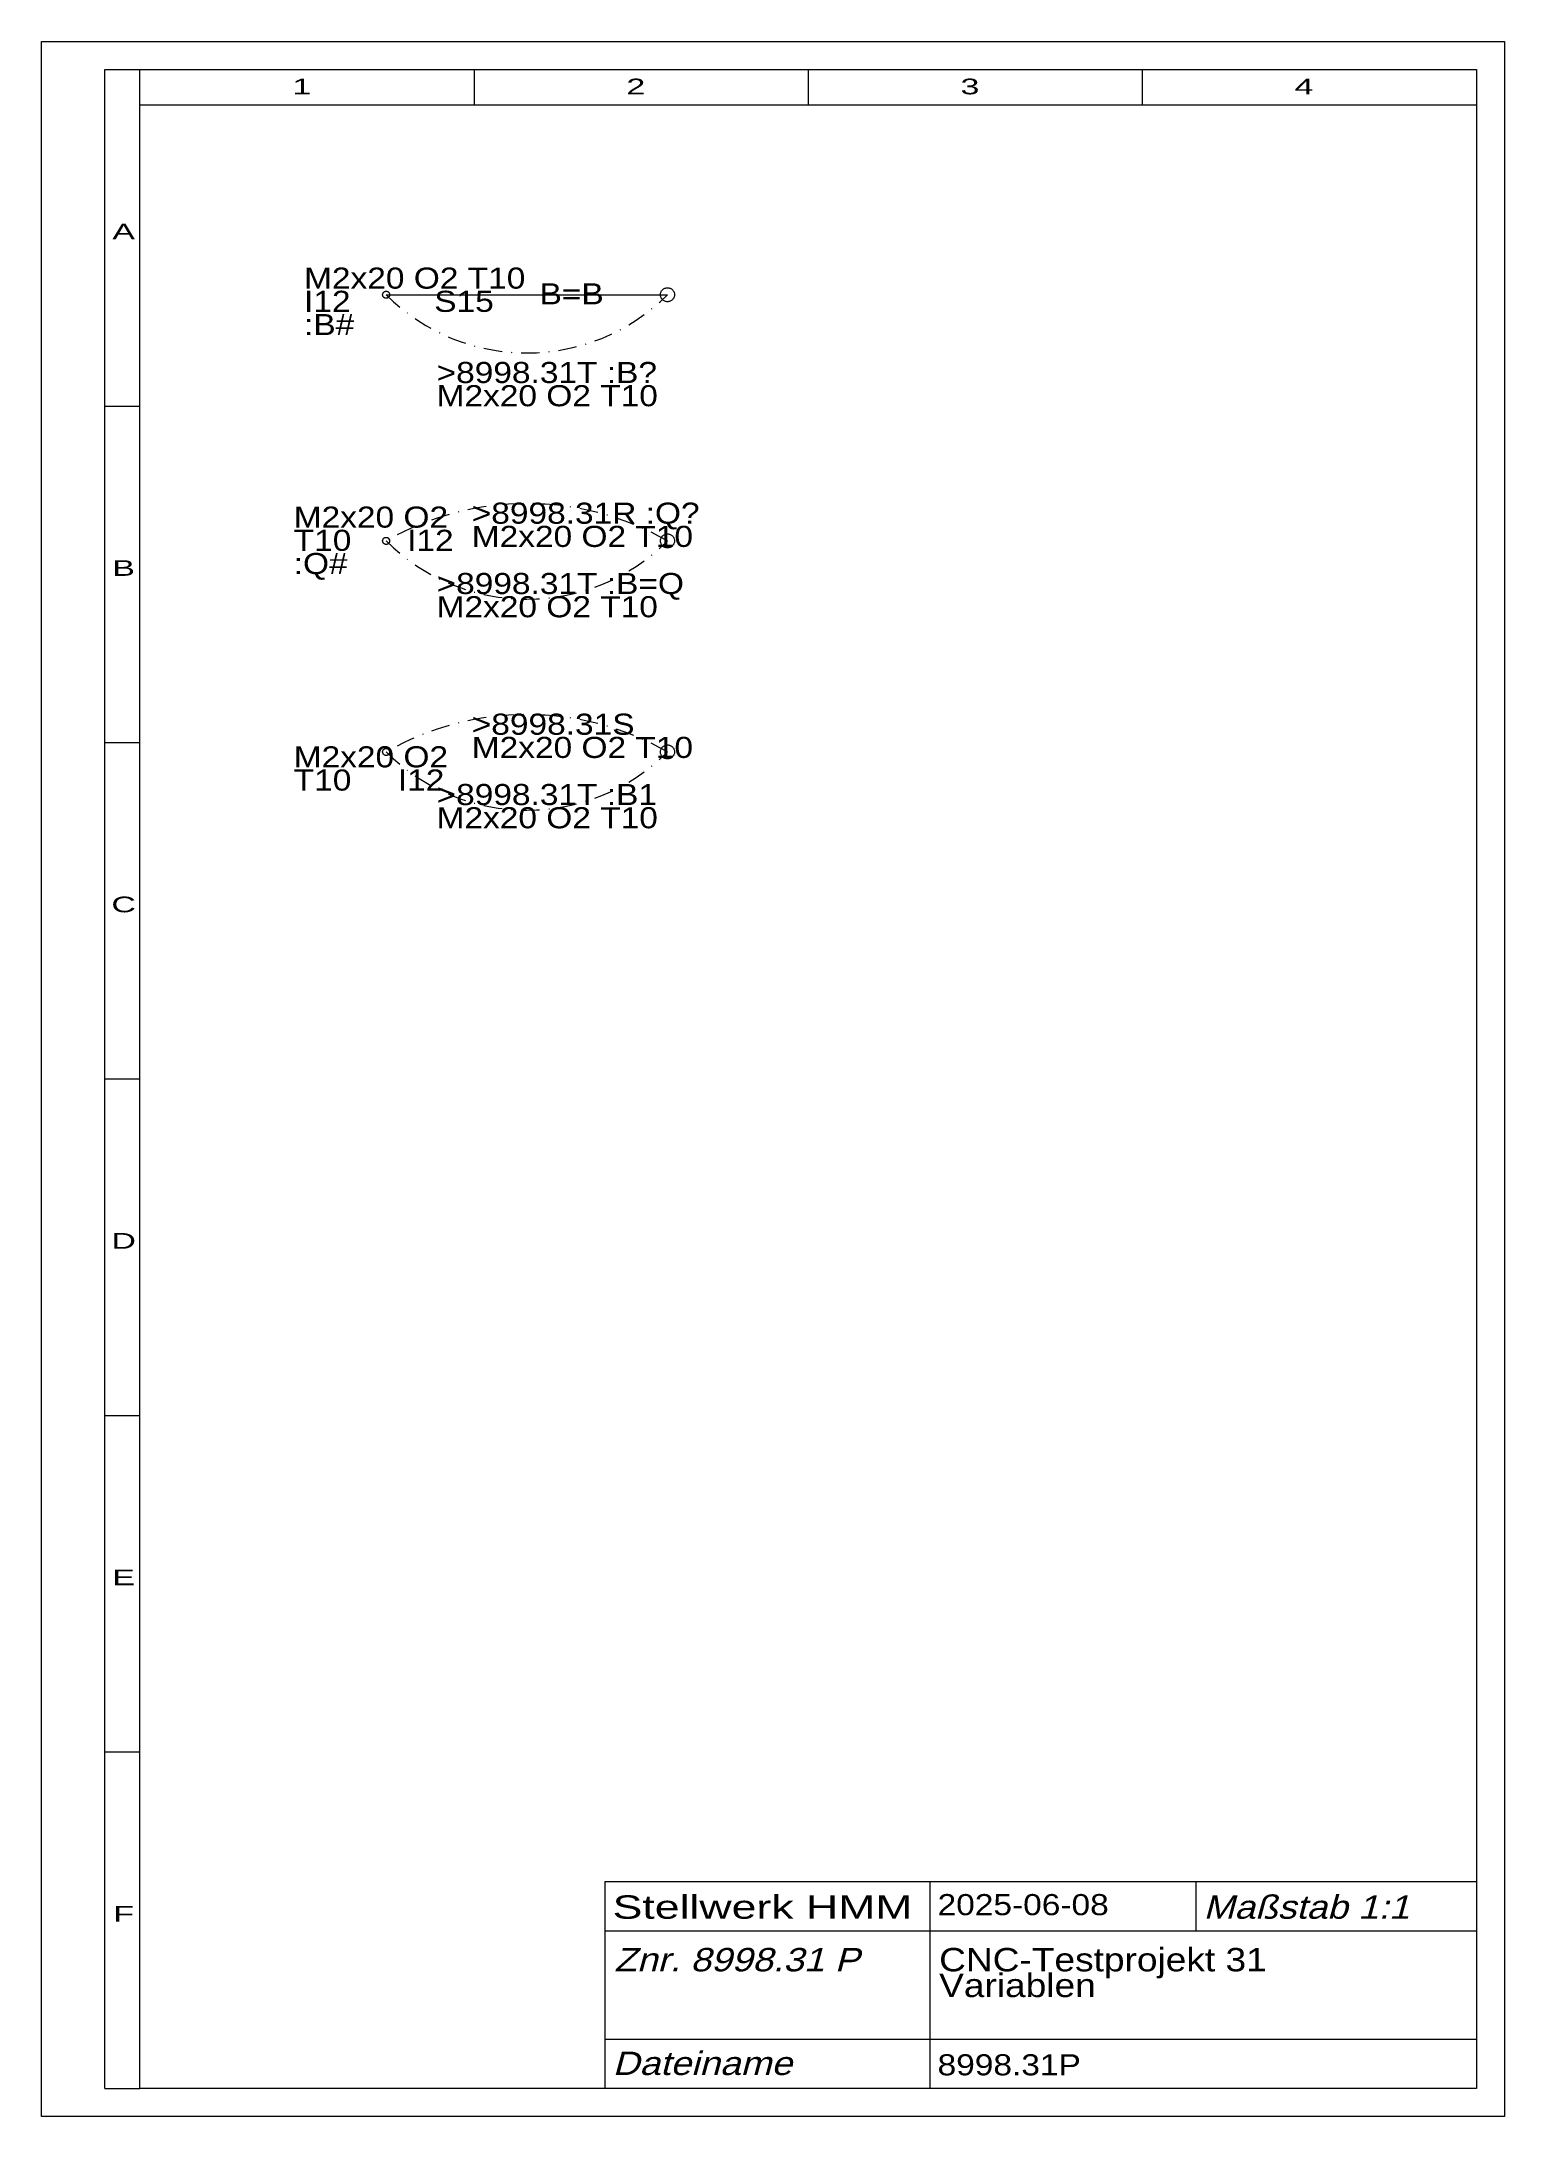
# Model space of a CAD drawing. Extents: x 1 to 209, y 1 to 296.
import ezdxf
from ezdxf.enums import TextEntityAlignment as Align

# ---------------------------------------------------------------- set-up
doc = ezdxf.new("R2010")
doc.units = 0
doc.header["$LTSCALE"] = 5.25
for name, pattern in [('DASHDOT', [1, 0.5, -0.25, 0, -0.25]), ('DASHED', [0.75, 0.5, -0.25]), ('PHANTOM', [2.5, 1.25, -0.25, 0.25, -0.25, 0.25, -0.25])]:
    doc.linetypes.add(name, pattern=pattern)
for name, color, linetype, lineweight in [('8998_31R', 11, 'CONTINUOUS', 13), ('8998_31S', 230, 'CONTINUOUS', 13), ('8998_31T', 190, 'CONTINUOUS', 13), ('8998___', 114, 'CONTINUOUS', 0), ('BESCHRIFTUNG0', 7, 'CONTINUOUS', 25), ('STANDARD', 7, 'CONTINUOUS', 0)]:
    doc.layers.add(name, color=color, linetype=linetype, lineweight=lineweight)
doc.styles.add('Arial', font='arial.ttf')

msp = doc.modelspace()

# ---------------------------------------------------------------- linework, layer by layer
at = {"layer": '8998_31R', "linetype": 'PHANTOM'}
for centre, radius in [((50, 225), 0.5), ((90, 225), 1)]:
    msp.add_circle(centre, radius, dxfattribs=at)
at = {"layer": '8998_31R', "linetype": 'DASHDOT'}
msp.add_arc((70, 245), 28.28, 225, 315, dxfattribs=at)
at = {"layer": '8998_31S', "linetype": 'PHANTOM'}
for centre, radius in [((50, 195), 0.5), ((90, 195), 1)]:
    msp.add_circle(centre, radius, dxfattribs=at)
at = {"layer": '8998_31S', "linetype": 'DASHDOT'}
msp.add_arc((70, 215), 28.28, 225, 315, dxfattribs=at)
at = {"layer": '8998_31T'}
msp.add_line((50, 260), (90, 260), dxfattribs=at)
at = {"layer": '8998_31T', "linetype": 'PHANTOM'}
for centre, radius in [((50, 260), 0.5), ((90, 260), 1)]:
    msp.add_circle(centre, radius, dxfattribs=at)
at = {"layer": '8998___', "linetype": 'DASHDOT'}
for centre, radius, start, end in [((70, 280), 28.28, 225, 315), ((70, 190), 40.31, 60.2551, 119.7449), ((70, 160), 40.31, 60.2551, 119.7449)]:
    msp.add_arc(centre, radius, start, end, dxfattribs=at)
at = {"layer": 'STANDARD'}
for p, q in [((1, 1), (1, 296)), ((1, 296), (209, 296)), ((209, 296), (209, 1)), ((10, 5), (10, 292)), ((10, 292), (15, 292)), ((15, 292), (205, 292)), ((15, 287), (15, 292)), ((62.5, 292), (62.5, 287)), ((110, 292), (110, 287)), ((157.5, 292), (157.5, 287)), ((205, 292), (205, 287)), ((15, 287), (205, 287)), ((15, 5), (15, 287)), ((205, 287), (205, 5)), ((10, 244.17), (15, 244.17)), ((10, 196.33), (15, 196.33)), ((205, 182.12), (205, 5.12)), ((10, 148.5), (15, 148.5)), ((10, 100.67), (15, 100.67)), ((10, 52.83), (15, 52.83)), ((10, 5), (15, 5)), ((205, 5), (15, 5)), ((209, 1), (1, 1))]:
    msp.add_line(p, q, dxfattribs=at)
at = {"layer": 'STANDARD', "lineweight": 0}
for p, q in [((81.11, 34.4), (205, 34.4)), ((81.11, 34.4), (81.11, 5)), ((127.31, 34.4), (127.31, 5)), ((165.11, 34.4), (165.11, 27.4)), ((81.11, 27.4), (205, 27.4)), ((81.11, 12), (205, 12))]:
    msp.add_line(p, q, dxfattribs=at)

# ---------------------------------------------------------------- texts
at = {"layer": '8998_31R', "char_height": 3, "attachment_point": 7, "line_spacing_factor": 0.66, "style": 'Arial'}
for s, insert in [('\\W1.135076;M2x20 O2\\PT10      I12\\P:Q#', (36.86, 219.46)), ('\\W1.135102;>8998.31T :B=Q\\PM2x20 O2 T10', (57.17, 214.1))]:
    msp.add_mtext(s, dxfattribs=dict(at, insert=insert))
at = {"layer": '8998_31S', "char_height": 3, "attachment_point": 7, "line_spacing_factor": 0.66, "style": 'Arial'}
for s, insert in [('\\W1.135076;M2x20 O2\\PT10     I12\\P', (36.86, 189.46)), ('\\W1.135110;>8998.31T :B1\\PM2x20 O2 T10', (57.17, 184.1))]:
    msp.add_mtext(s, dxfattribs=dict(at, insert=insert))
at = {"layer": '8998_31T', "linetype": 'DASHED', "style": 'Arial', "width": 1.134997}
msp.add_text('B=B', height=3, dxfattribs=at).set_placement((71.81, 258.63))
at = {"layer": '8998_31T', "insert": (38.33, 254.26), "char_height": 3, "attachment_point": 7, "line_spacing_factor": 0.66, "style": 'Arial'}
msp.add_mtext('\\W1.135087;M2x20 O2 T10\\PI12         S15\\P:B#', dxfattribs=at)
at = {"layer": '8998___', "char_height": 3, "attachment_point": 7, "line_spacing_factor": 0.66, "style": 'Arial'}
for s, insert in [('\\W1.135110;>8998.31T :B?\\PM2x20 O2 T10\\P', (57.17, 244.1)), ('\\W1.135101;>8998.31R :Q?\\PM2x20 O2 T10\\P', (62.17, 224.1)), ('\\W1.135114;>8998.31S\\PM2x20 O2 T10\\P', (62.17, 194.1))]:
    msp.add_mtext(s, dxfattribs=dict(at, insert=insert))
at = {"layer": 'BESCHRIFTUNG0', "style": 'Arial'}
for s, height, width, p in [('Stellwerk HMM', 3.325, 1.365378, (82.2, 32.44)), ('2025-06-08', 3, 1.135137, (128.4, 32.62)), ('8998.31P', 3, 1.135105, (128.4, 9.85))]:
    msp.add_text(s, height=height, dxfattribs=dict(at, width=width)).set_placement(p, align=Align.TOP_LEFT)
at = {"layer": 'BESCHRIFTUNG0', "style": 'Arial', "oblique": 15}
for s, width, p in [('Maßstab 1:1', 1.134935, (166.2, 32.44)), ('Znr. 8998.31 P', 1.134919, (82.42, 24.96)), ('Dateiname', 1.135074, (82.2, 10.22))]:
    msp.add_text(s, height=3.325, dxfattribs=dict(at, width=width)).set_placement(p, align=Align.TOP_LEFT)
at = {"layer": 'BESCHRIFTUNG0', "insert": (128.62, 24.96), "char_height": 3.325, "attachment_point": 1, "line_spacing_factor": 0.66, "style": 'Arial'}
msp.add_mtext('\\W1.134984;CNC-Testprojekt 31\\PVariablen', dxfattribs=at)
at = {"layer": 'STANDARD', "style": 'Arial'}
for s, width, p in [('1', 1.547923, (38, 290.72)), ('2', 1.547922, (85.5, 290.72)), ('3', 1.547923, (133, 290.72)), ('4', 1.547923, (180.5, 290.72)), ('A', 1.547987, (12.68, 270.1)), ('B', 1.547987, (12.68, 222.26)), ('C', 1.548103, (12.68, 174.43)), ('D', 1.548104, (12.68, 126.6)), ('E', 1.547987, (12.68, 78.76)), ('F', 1.547769, (12.68, 30.93))]:
    msp.add_text(s, height=2.23, dxfattribs=dict(at, width=width)).set_placement(p, align=Align.TOP_CENTER)

doc.saveas('drawing.dxf')
